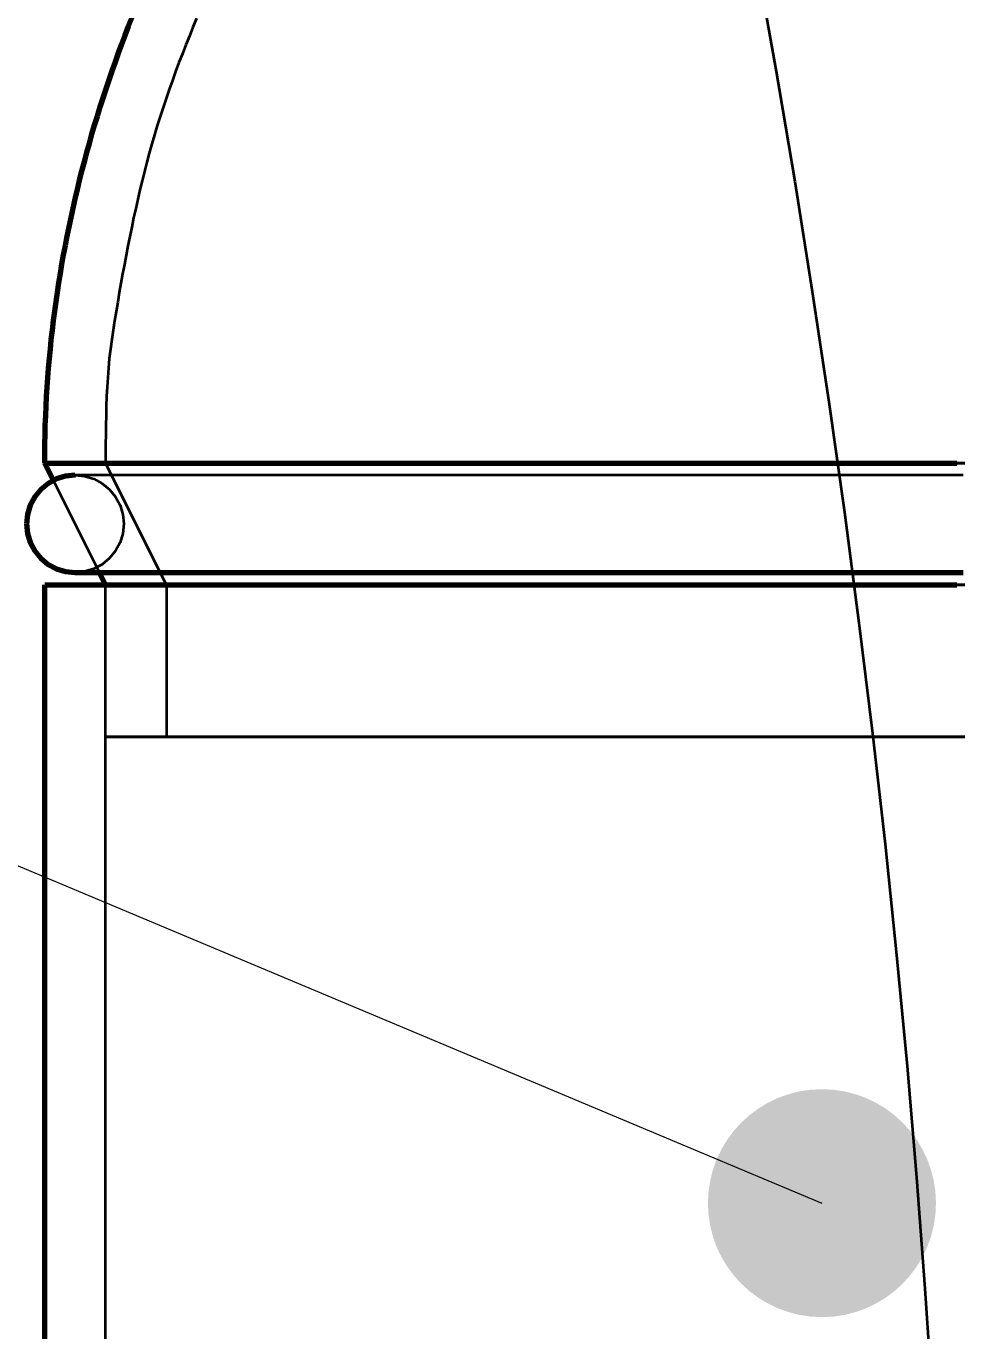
# Model space of a CAD drawing. Header units: millimetres. Extents: x 0 to 2382, y 0 to 420.
# Drawn here: x 145.69 to 150.59, y 285.78 to 292.65 of the extents above; entities that cross this region are included whole.
import ezdxf

# ---------------------------------------------------------------- set-up
doc = ezdxf.new("R2010")
doc.units = ezdxf.units.MM
doc.linetypes.add('IRAM-E-TRAZOS', pattern=[5, 4, -1])
for name, color, linetype, lineweight in [('01-VISIBLE', 7, 'CONTINUOUS', 70), ('02-OCULTA', 4, 'IRAM-E-TRAZOS', 35), ('04-COTA', 3, 'CONTINUOUS', 18), ('08-FINA', 5, 'CONTINUOUS', 18)]:
    doc.layers.add(name, color=color, linetype=linetype, lineweight=lineweight)
doc.styles.add('ISO3098', font='isocpeur.ttf')
doc.dimstyles.new('FLAMA-IRAM', dxfattribs={"dimtxt": 3.5, "dimasz": 3.5, "dimexe": 2, "dimexo": 1.5, "dimgap": 1, "dimtad": 1, "dimdec": 1, "dimtxsty": 'ISO3098', "dimblk": 'IRAM_FLECHA', "dimblk1": 'IRAM_FLECHA', "dimblk2": 'IRAM_FLECHA', "dimcen": 2.5, "dimclrd": 256, "dimclre": 256, "dimclrt": 256, "dimazin": 3, "dimtfac": 1, "dimtmove": 0, "dimatfit": 3, "dimlwd": 18, "dimlwe": 18})

# ---------------------------------------------------------------- blocks, each defined once
blk = doc.blocks.new('IRAM_FLECHA')
blk.add_solid([(0, 0), (-1, 0.125), (-1, -0.125)])

msp = doc.modelspace()

# ---------------------------------------------------------------- hatches: boundary and pattern name
at = {"layer": '08-FINA'}
h = msp.add_hatch(color=7, dxfattribs=at)
h.dxf.hatch_style = 1
edge = h.paths.add_edge_path()
edge.add_arc((149.8808, 286.454), 0.6, 0, 360)

# ---------------------------------------------------------------- linework, layer by layer
at = {"layer": '01-VISIBLE'}
for p, q in [((145.8364, 290.2583), (145.7909, 290.3494)), ((146.1109, 289.7094), (146.0789, 289.7734)), ((145.7909, 263.5347), (145.7909, 289.7094))]:
    msp.add_line(p, q, dxfattribs=at)
for points in [[(145.7909, 290.3494), (145.791, 290.3995), (145.7916, 290.4496), (145.7925, 290.4997), (145.794, 290.5498), (145.7958, 290.5999), (145.7981, 290.65), (145.8007, 290.7), (145.8038, 290.7501), (145.8073, 290.8001), (145.8113, 290.85), (145.8156, 290.9), (145.8204, 290.9499), (145.8255, 290.9997), (145.8311, 291.0495), (145.8371, 291.0993), (145.8435, 291.149), (145.8502, 291.1987), (145.8574, 291.2483), (145.865, 291.2978), (145.873, 291.3473), (145.8814, 291.3967), (145.8902, 291.4461), (145.8994, 291.4954), (145.9089, 291.5446), (145.9189, 291.5937), (145.9292, 291.6427), (145.94, 291.6917), (145.9511, 291.7406), (145.9626, 291.7894), (145.9744, 291.8381), (145.9867, 291.8867), (145.9993, 291.9352), (146.0123, 291.9836), (146.0257, 292.0319), (146.0394, 292.0801), (146.0535, 292.1282), (146.068, 292.1762), (146.0829, 292.2241), (146.0981, 292.2718), (146.1136, 292.3195), (146.1295, 292.367), (146.1458, 292.4144), (146.1624, 292.4617), (146.1794, 292.5089), (146.1967, 292.5559), (146.2143, 292.6028), (146.2323, 292.6496), (146.2507, 292.6962)], [(145.7909, 290.3494), (145.8709, 290.3494), (145.9509, 290.3494), (146.0309, 290.3494), (146.1109, 290.3494), (146.1909, 290.3494), (146.2709, 290.3494), (146.3509, 290.3494), (146.4309, 290.3494), (146.5109, 290.3494), (146.5909, 290.3494), (146.6709, 290.3494), (146.7509, 290.3494), (146.8309, 290.3494), (146.9109, 290.3494), (146.9909, 290.3494), (147.0709, 290.3494), (147.1509, 290.3494), (147.2309, 290.3494), (147.3109, 290.3494), (147.3909, 290.3494), (147.4709, 290.3494), (147.5509, 290.3494), (147.6309, 290.3494), (147.7109, 290.3494), (147.7909, 290.3494), (147.8709, 290.3494), (147.9509, 290.3494), (148.0309, 290.3494), (148.1109, 290.3494), (148.1909, 290.3494), (148.2709, 290.3494), (148.3509, 290.3494), (148.4309, 290.3494), (148.5109, 290.3494), (148.5909, 290.3494), (148.6709, 290.3494), (148.7509, 290.3494), (148.8309, 290.3494), (148.9109, 290.3494), (148.9909, 290.3494), (149.0709, 290.3494), (149.1509, 290.3494), (149.2309, 290.3494), (149.3109, 290.3494), (149.3909, 290.3494), (149.4709, 290.3494), (149.5509, 290.3494), (149.6309, 290.3494), (149.7109, 290.3494), (149.7909, 290.3494), (149.8709, 290.3494), (149.9509, 290.3494), (150.0309, 290.3494), (150.1109, 290.3494), (150.1909, 290.3494), (150.2709, 290.3494), (150.3509, 290.3494), (150.4309, 290.3494), (150.5109, 290.3494), (150.5909, 290.3494)], [(145.9509, 290.2854), (145.9009, 290.2804), (145.8529, 290.2659), (145.8086, 290.2422), (145.7698, 290.2104), (145.738, 290.1716), (145.7143, 290.1273), (145.6998, 290.0793), (145.6949, 290.0294)], [(145.6949, 290.0294), (145.6998, 289.9794), (145.7143, 289.9314), (145.738, 289.8871), (145.7698, 289.8483), (145.8086, 289.8165), (145.8529, 289.7929), (145.9009, 289.7783), (145.9509, 289.7734)], [(145.9509, 289.7734), (146.0301, 289.7734), (146.1093, 289.7734), (146.1885, 289.7734), (146.2677, 289.7734), (146.3469, 289.7734), (146.4261, 289.7734), (146.5053, 289.7734), (146.5845, 289.7734), (146.6637, 289.7734), (146.7429, 289.7734), (146.8221, 289.7734), (146.9013, 289.7734), (146.9805, 289.7734), (147.0597, 289.7734), (147.1389, 289.7734), (147.2181, 289.7734), (147.2973, 289.7734), (147.3765, 289.7734), (147.4557, 289.7734), (147.5349, 289.7734), (147.6141, 289.7734), (147.6933, 289.7734), (147.7725, 289.7734), (147.8517, 289.7734), (147.9309, 289.7734), (148.0101, 289.7734), (148.0893, 289.7734), (148.1685, 289.7734), (148.2477, 289.7734), (148.3269, 289.7734), (148.4061, 289.7734), (148.4853, 289.7734), (148.5645, 289.7734), (148.6437, 289.7734), (148.7229, 289.7734), (148.8021, 289.7734), (148.8813, 289.7734), (148.9605, 289.7734), (149.0397, 289.7734), (149.1189, 289.7734), (149.1981, 289.7734), (149.2773, 289.7734), (149.3565, 289.7734), (149.4357, 289.7734), (149.5149, 289.7734), (149.5941, 289.7734), (149.6733, 289.7734), (149.7525, 289.7734), (149.8317, 289.7734), (149.9109, 289.7734), (149.9901, 289.7734), (150.0693, 289.7734), (150.1485, 289.7734), (150.2277, 289.7734), (150.3069, 289.7734), (150.3861, 289.7734), (150.4653, 289.7734), (150.5445, 289.7734), (150.6237, 289.7734)], [(145.7909, 289.7094), (145.8709, 289.7094), (145.9509, 289.7094), (146.0309, 289.7094), (146.1109, 289.7094), (146.1909, 289.7094), (146.2709, 289.7094), (146.3509, 289.7094), (146.4309, 289.7094), (146.5109, 289.7094), (146.5909, 289.7094), (146.6709, 289.7094), (146.7509, 289.7094), (146.8309, 289.7094), (146.9109, 289.7094), (146.9909, 289.7094), (147.0709, 289.7094), (147.1509, 289.7094), (147.2309, 289.7094), (147.3109, 289.7094), (147.3909, 289.7094), (147.4709, 289.7094), (147.5509, 289.7094), (147.6309, 289.7094), (147.7109, 289.7094), (147.7909, 289.7094), (147.8709, 289.7094), (147.9509, 289.7094), (148.0309, 289.7094), (148.1109, 289.7094), (148.1909, 289.7094), (148.2709, 289.7094), (148.3509, 289.7094), (148.4309, 289.7094), (148.5109, 289.7094), (148.5909, 289.7094), (148.6709, 289.7094), (148.7509, 289.7094), (148.8309, 289.7094), (148.9109, 289.7094), (148.9909, 289.7094), (149.0709, 289.7094), (149.1509, 289.7094), (149.2309, 289.7094), (149.3109, 289.7094), (149.3909, 289.7094), (149.4709, 289.7094), (149.5509, 289.7094), (149.6309, 289.7094), (149.7109, 289.7094), (149.7909, 289.7094), (149.8709, 289.7094), (149.9509, 289.7094), (150.0309, 289.7094), (150.1109, 289.7094), (150.1909, 289.7094), (150.2709, 289.7094), (150.3509, 289.7094), (150.4309, 289.7094), (150.5109, 289.7094), (150.5909, 289.7094)]]:
    msp.add_lwpolyline(points, dxfattribs=at)
at = {"layer": '02-OCULTA'}
for p, q in [((146.4309, 289.7094), (146.1109, 290.3494)), ((146.0789, 289.7734), (145.8364, 290.2583)), ((146.1109, 225.7094), (146.1109, 289.7094)), ((146.1109, 288.9094), (146.1109, 289.7094)), ((146.4309, 289.7094), (146.4309, 288.9094))]:
    msp.add_line(p, q, dxfattribs=at)
for points in [[(149.5361, 292.9881), (149.6395, 292.4107), (149.7375, 291.8322), (149.8301, 291.2528), (149.9173, 290.6725), (149.9991, 290.0914), (150.0756, 289.5095), (150.1468, 288.9268), (150.2126, 288.3434), (150.2731, 287.7594), (150.3284, 287.1749), (150.3783, 286.5898), (150.4229, 286.0042), (150.4623, 285.4182), (150.4964, 284.8319), (150.5253, 284.2453), (150.5489, 283.6584), (150.5673, 283.0713), (150.5804, 282.484), (150.5882, 281.8967), (150.5909, 281.3094)], [(146.5901, 292.6901), (146.5708, 292.6438), (146.5519, 292.5974), (146.5332, 292.5509), (146.515, 292.5043), (146.497, 292.4575), (146.4795, 292.4105), (146.4624, 292.3634), (146.4456, 292.3162), (146.4293, 292.2688), (146.4134, 292.2213), (146.398, 292.1736), (146.383, 292.1258), (146.3685, 292.0778), (146.3545, 292.0297), (146.3411, 291.9814), (146.328, 291.933), (146.3154, 291.8846), (146.3034, 291.8359), (146.2918, 291.7871), (146.2805, 291.7383), (146.2695, 291.6894), (146.2588, 291.6405), (146.2484, 291.5914), (146.2383, 291.5424), (146.2286, 291.4932), (146.2191, 291.444), (146.2099, 291.3947), (146.2008, 291.3454), (146.192, 291.2961), (146.1833, 291.2468), (146.1747, 291.1974), (146.1663, 291.148), (146.1581, 291.0986), (146.1503, 291.0491), (146.1431, 290.9995), (146.1365, 290.9498), (146.1308, 290.9), (146.1261, 290.8501), (146.1222, 290.8002), (146.1191, 290.7501), (146.1167, 290.7001), (146.1149, 290.65), (146.1135, 290.5999), (146.1125, 290.5498), (146.1117, 290.4997), (146.1111, 290.4496), (146.1108, 290.3995), (146.1109, 290.3494)], [(150.5909, 290.3494), (150.5109, 290.3494), (150.4309, 290.3494), (150.3509, 290.3494), (150.2709, 290.3494), (150.1909, 290.3494), (150.1109, 290.3494), (150.0309, 290.3494), (149.9509, 290.3494), (149.8709, 290.3494), (149.7909, 290.3494), (149.7109, 290.3494), (149.6309, 290.3494), (149.5509, 290.3494), (149.4709, 290.3494), (149.3909, 290.3494), (149.3109, 290.3494), (149.2309, 290.3494), (149.1509, 290.3494), (149.0709, 290.3494), (148.9909, 290.3494), (148.9109, 290.3494), (148.8309, 290.3494), (148.7509, 290.3494), (148.6709, 290.3494), (148.5909, 290.3494), (148.5109, 290.3494), (148.4309, 290.3494), (148.3509, 290.3494), (148.2709, 290.3494), (148.1909, 290.3494), (148.1109, 290.3494), (148.0309, 290.3494), (147.9509, 290.3494), (147.8709, 290.3494), (147.7909, 290.3494), (147.7109, 290.3494), (147.6309, 290.3494), (147.5509, 290.3494), (147.4709, 290.3494), (147.3909, 290.3494), (147.3109, 290.3494), (147.2309, 290.3494), (147.1509, 290.3494), (147.0709, 290.3494), (146.9909, 290.3494), (146.9109, 290.3494), (146.8309, 290.3494), (146.7509, 290.3494), (146.6709, 290.3494), (146.5909, 290.3494), (146.5109, 290.3494), (146.4309, 290.3494), (146.3509, 290.3494), (146.2709, 290.3494), (146.1909, 290.3494), (146.1109, 290.3494), (146.0309, 290.3494), (145.9509, 290.3494), (145.8709, 290.3494), (145.7909, 290.3494)], [(150.6581, 290.3494), (150.5797, 290.3494), (150.5013, 290.3494), (150.4229, 290.3494), (150.3445, 290.3494), (150.2661, 290.3494), (150.1877, 290.3494), (150.1093, 290.3494), (150.0309, 290.3494), (149.9525, 290.3494), (149.8741, 290.3494), (149.7957, 290.3494), (149.7173, 290.3494), (149.6389, 290.3494), (149.5605, 290.3494), (149.4821, 290.3494), (149.4037, 290.3494), (149.3253, 290.3494), (149.2469, 290.3494), (149.1685, 290.3494), (149.0901, 290.3494), (149.0117, 290.3494), (148.9333, 290.3494), (148.8549, 290.3494), (148.7765, 290.3494), (148.6981, 290.3494), (148.6197, 290.3494), (148.5413, 290.3494), (148.4629, 290.3494), (148.3845, 290.3494), (148.3061, 290.3494), (148.2277, 290.3494), (148.1493, 290.3494), (148.0709, 290.3494), (147.9925, 290.3494), (147.9141, 290.3494), (147.8357, 290.3494), (147.7573, 290.3494), (147.6789, 290.3494), (147.6005, 290.3494), (147.5221, 290.3494), (147.4437, 290.3494), (147.3653, 290.3494), (147.2869, 290.3494), (147.2085, 290.3494), (147.1301, 290.3494), (147.0517, 290.3494), (146.9733, 290.3494), (146.8949, 290.3494), (146.8165, 290.3494), (146.7381, 290.3494), (146.6597, 290.3494), (146.5813, 290.3494), (146.5029, 290.3494), (146.4245, 290.3494), (146.3461, 290.3494), (146.2677, 290.3494), (146.1893, 290.3494), (146.1109, 290.3494)], [(146.1109, 290.3494), (146.1893, 290.3494), (146.2677, 290.3494), (146.3461, 290.3494), (146.4245, 290.3494), (146.5029, 290.3494), (146.5813, 290.3494), (146.6597, 290.3494), (146.7381, 290.3494), (146.8165, 290.3494), (146.8949, 290.3494), (146.9733, 290.3494), (147.0517, 290.3494), (147.1301, 290.3494), (147.2085, 290.3494), (147.2869, 290.3494), (147.3653, 290.3494), (147.4437, 290.3494), (147.5221, 290.3494), (147.6005, 290.3494), (147.6789, 290.3494), (147.7573, 290.3494), (147.8357, 290.3494), (147.9141, 290.3494), (147.9925, 290.3494), (148.0709, 290.3494), (148.1493, 290.3494), (148.2277, 290.3494), (148.3061, 290.3494), (148.3845, 290.3494), (148.4629, 290.3494), (148.5413, 290.3494), (148.6197, 290.3494), (148.6981, 290.3494), (148.7765, 290.3494), (148.8549, 290.3494), (148.9333, 290.3494), (149.0117, 290.3494), (149.0901, 290.3494), (149.1685, 290.3494), (149.2469, 290.3494), (149.3253, 290.3494), (149.4037, 290.3494), (149.4821, 290.3494), (149.5605, 290.3494), (149.6389, 290.3494), (149.7173, 290.3494), (149.7957, 290.3494), (149.8741, 290.3494), (149.9525, 290.3494), (150.0309, 290.3494), (150.1093, 290.3494), (150.1877, 290.3494), (150.2661, 290.3494), (150.3445, 290.3494), (150.4229, 290.3494), (150.5013, 290.3494), (150.5797, 290.3494), (150.6581, 290.3494)], [(150.6237, 290.2854), (150.5445, 290.2854), (150.4653, 290.2854), (150.3861, 290.2854), (150.3069, 290.2854), (150.2277, 290.2854), (150.1485, 290.2854), (150.0693, 290.2854), (149.9901, 290.2854), (149.9109, 290.2854), (149.8317, 290.2854), (149.7525, 290.2854), (149.6733, 290.2854), (149.5941, 290.2854), (149.5149, 290.2854), (149.4357, 290.2854), (149.3565, 290.2854), (149.2773, 290.2854), (149.1981, 290.2854), (149.1189, 290.2854), (149.0397, 290.2854), (148.9605, 290.2854), (148.8813, 290.2854), (148.8021, 290.2854), (148.7229, 290.2854), (148.6437, 290.2854), (148.5645, 290.2854), (148.4853, 290.2854), (148.4061, 290.2854), (148.3269, 290.2854), (148.2477, 290.2854), (148.1685, 290.2854), (148.0893, 290.2854), (148.0101, 290.2854), (147.9309, 290.2854), (147.8517, 290.2854), (147.7725, 290.2854), (147.6933, 290.2854), (147.6141, 290.2854), (147.5349, 290.2854), (147.4557, 290.2854), (147.3765, 290.2854), (147.2973, 290.2854), (147.2181, 290.2854), (147.1389, 290.2854), (147.0597, 290.2854), (146.9805, 290.2854), (146.9013, 290.2854), (146.8221, 290.2854), (146.7429, 290.2854), (146.6637, 290.2854), (146.5845, 290.2854), (146.5053, 290.2854), (146.4261, 290.2854), (146.3469, 290.2854), (146.2677, 290.2854), (146.1885, 290.2854), (146.1093, 290.2854), (146.0301, 290.2854), (145.9509, 290.2854)], [(150.6237, 290.2854), (150.5445, 290.2854), (150.4653, 290.2854), (150.3861, 290.2854), (150.3069, 290.2854), (150.2277, 290.2854), (150.1485, 290.2854), (150.0693, 290.2854), (149.9901, 290.2854), (149.9109, 290.2854), (149.8317, 290.2854), (149.7525, 290.2854), (149.6733, 290.2854), (149.5941, 290.2854), (149.5149, 290.2854), (149.4357, 290.2854), (149.3565, 290.2854), (149.2773, 290.2854), (149.1981, 290.2854), (149.1189, 290.2854), (149.0397, 290.2854), (148.9605, 290.2854), (148.8813, 290.2854), (148.8021, 290.2854), (148.7229, 290.2854), (148.6437, 290.2854), (148.5645, 290.2854), (148.4853, 290.2854), (148.4061, 290.2854), (148.3269, 290.2854), (148.2477, 290.2854), (148.1685, 290.2854), (148.0893, 290.2854), (148.0101, 290.2854), (147.9309, 290.2854), (147.8517, 290.2854), (147.7725, 290.2854), (147.6933, 290.2854), (147.6141, 290.2854), (147.5349, 290.2854), (147.4557, 290.2854), (147.3765, 290.2854), (147.2973, 290.2854), (147.2181, 290.2854), (147.1389, 290.2854), (147.0597, 290.2854), (146.9805, 290.2854), (146.9013, 290.2854), (146.8221, 290.2854), (146.7429, 290.2854), (146.6637, 290.2854), (146.5845, 290.2854), (146.5053, 290.2854), (146.4261, 290.2854), (146.3469, 290.2854), (146.2677, 290.2854), (146.1885, 290.2854), (146.1093, 290.2854), (146.0301, 290.2854), (145.9509, 290.2854)], [(145.9509, 290.2854), (146.0008, 290.2804), (146.0488, 290.2659), (146.0931, 290.2422), (146.1319, 290.2104), (146.1637, 290.1716), (146.1874, 290.1273), (146.2019, 290.0793), (146.2069, 290.0294), (146.2019, 289.9794), (146.1874, 289.9314), (146.1637, 289.8871), (146.1319, 289.8483), (146.0931, 289.8165), (146.0488, 289.7929), (146.0008, 289.7783), (145.9509, 289.7734)], [(145.9509, 289.7734), (146.0301, 289.7734), (146.1093, 289.7734), (146.1885, 289.7734), (146.2677, 289.7734), (146.3469, 289.7734), (146.4261, 289.7734), (146.5053, 289.7734), (146.5845, 289.7734), (146.6637, 289.7734), (146.7429, 289.7734), (146.8221, 289.7734), (146.9013, 289.7734), (146.9805, 289.7734), (147.0597, 289.7734), (147.1389, 289.7734), (147.2181, 289.7734), (147.2973, 289.7734), (147.3765, 289.7734), (147.4557, 289.7734), (147.5349, 289.7734), (147.6141, 289.7734), (147.6933, 289.7734), (147.7725, 289.7734), (147.8517, 289.7734), (147.9309, 289.7734), (148.0101, 289.7734), (148.0893, 289.7734), (148.1685, 289.7734), (148.2477, 289.7734), (148.3269, 289.7734), (148.4061, 289.7734), (148.4853, 289.7734), (148.5645, 289.7734), (148.6437, 289.7734), (148.7229, 289.7734), (148.8021, 289.7734), (148.8813, 289.7734), (148.9605, 289.7734), (149.0397, 289.7734), (149.1189, 289.7734), (149.1981, 289.7734), (149.2773, 289.7734), (149.3565, 289.7734), (149.4357, 289.7734), (149.5149, 289.7734), (149.5941, 289.7734), (149.6733, 289.7734), (149.7525, 289.7734), (149.8317, 289.7734), (149.9109, 289.7734), (149.9901, 289.7734), (150.0693, 289.7734), (150.1485, 289.7734), (150.2277, 289.7734), (150.3069, 289.7734), (150.3861, 289.7734), (150.4653, 289.7734), (150.5445, 289.7734), (150.6237, 289.7734)], [(150.5909, 289.7094), (150.5109, 289.7094), (150.4309, 289.7094), (150.3509, 289.7094), (150.2709, 289.7094), (150.1909, 289.7094), (150.1109, 289.7094), (150.0309, 289.7094), (149.9509, 289.7094), (149.8709, 289.7094), (149.7909, 289.7094), (149.7109, 289.7094), (149.6309, 289.7094), (149.5509, 289.7094), (149.4709, 289.7094), (149.3909, 289.7094), (149.3109, 289.7094), (149.2309, 289.7094), (149.1509, 289.7094), (149.0709, 289.7094), (148.9909, 289.7094), (148.9109, 289.7094), (148.8309, 289.7094), (148.7509, 289.7094), (148.6709, 289.7094), (148.5909, 289.7094), (148.5109, 289.7094), (148.4309, 289.7094), (148.3509, 289.7094), (148.2709, 289.7094), (148.1909, 289.7094), (148.1109, 289.7094), (148.0309, 289.7094), (147.9509, 289.7094), (147.8709, 289.7094), (147.7909, 289.7094), (147.7109, 289.7094), (147.6309, 289.7094), (147.5509, 289.7094), (147.4709, 289.7094), (147.3909, 289.7094), (147.3109, 289.7094), (147.2309, 289.7094), (147.1509, 289.7094), (147.0709, 289.7094), (146.9909, 289.7094), (146.9109, 289.7094), (146.8309, 289.7094), (146.7509, 289.7094), (146.6709, 289.7094), (146.5909, 289.7094), (146.5109, 289.7094), (146.4309, 289.7094), (146.3509, 289.7094), (146.2709, 289.7094), (146.1909, 289.7094), (146.1109, 289.7094), (146.0309, 289.7094), (145.9509, 289.7094), (145.8709, 289.7094), (145.7909, 289.7094)], [(150.6581, 289.7094), (150.5797, 289.7094), (150.5013, 289.7094), (150.4229, 289.7094), (150.3445, 289.7094), (150.2661, 289.7094), (150.1877, 289.7094), (150.1093, 289.7094), (150.0309, 289.7094), (149.9525, 289.7094), (149.8741, 289.7094), (149.7957, 289.7094), (149.7173, 289.7094), (149.6389, 289.7094), (149.5605, 289.7094), (149.4821, 289.7094), (149.4037, 289.7094), (149.3253, 289.7094), (149.2469, 289.7094), (149.1685, 289.7094), (149.0901, 289.7094), (149.0117, 289.7094), (148.9333, 289.7094), (148.8549, 289.7094), (148.7765, 289.7094), (148.6981, 289.7094), (148.6197, 289.7094), (148.5413, 289.7094), (148.4629, 289.7094), (148.3845, 289.7094), (148.3061, 289.7094), (148.2277, 289.7094), (148.1493, 289.7094), (148.0709, 289.7094), (147.9925, 289.7094), (147.9141, 289.7094), (147.8357, 289.7094), (147.7573, 289.7094), (147.6789, 289.7094), (147.6005, 289.7094), (147.5221, 289.7094), (147.4437, 289.7094), (147.3653, 289.7094), (147.2869, 289.7094), (147.2085, 289.7094), (147.1301, 289.7094), (147.0517, 289.7094), (146.9733, 289.7094), (146.8949, 289.7094), (146.8165, 289.7094), (146.7381, 289.7094), (146.6597, 289.7094), (146.5813, 289.7094), (146.5029, 289.7094), (146.4245, 289.7094), (146.3461, 289.7094), (146.2677, 289.7094), (146.1893, 289.7094), (146.1109, 289.7094)], [(146.1109, 289.7094), (146.1893, 289.7094), (146.2677, 289.7094), (146.3461, 289.7094), (146.4245, 289.7094), (146.5029, 289.7094), (146.5813, 289.7094), (146.6597, 289.7094), (146.7381, 289.7094), (146.8165, 289.7094), (146.8949, 289.7094), (146.9733, 289.7094), (147.0517, 289.7094), (147.1301, 289.7094), (147.2085, 289.7094), (147.2869, 289.7094), (147.3653, 289.7094), (147.4437, 289.7094), (147.5221, 289.7094), (147.6005, 289.7094), (147.6789, 289.7094), (147.7573, 289.7094), (147.8357, 289.7094), (147.9141, 289.7094), (147.9925, 289.7094), (148.0709, 289.7094), (148.1493, 289.7094), (148.2277, 289.7094), (148.3061, 289.7094), (148.3845, 289.7094), (148.4629, 289.7094), (148.5413, 289.7094), (148.6197, 289.7094), (148.6981, 289.7094), (148.7765, 289.7094), (148.8549, 289.7094), (148.9333, 289.7094), (149.0117, 289.7094), (149.0901, 289.7094), (149.1685, 289.7094), (149.2469, 289.7094), (149.3253, 289.7094), (149.4037, 289.7094), (149.4821, 289.7094), (149.5605, 289.7094), (149.6389, 289.7094), (149.7173, 289.7094), (149.7957, 289.7094), (149.8741, 289.7094), (149.9525, 289.7094), (150.0309, 289.7094), (150.1093, 289.7094), (150.1877, 289.7094), (150.2661, 289.7094), (150.3445, 289.7094), (150.4229, 289.7094), (150.5013, 289.7094), (150.5797, 289.7094), (150.6581, 289.7094)], [(150.6581, 289.7094), (150.5797, 289.7094), (150.5013, 289.7094), (150.4229, 289.7094), (150.3445, 289.7094), (150.2661, 289.7094), (150.1877, 289.7094), (150.1093, 289.7094), (150.0309, 289.7094), (149.9525, 289.7094), (149.8741, 289.7094), (149.7957, 289.7094), (149.7173, 289.7094), (149.6389, 289.7094), (149.5605, 289.7094), (149.4821, 289.7094), (149.4037, 289.7094), (149.3253, 289.7094), (149.2469, 289.7094), (149.1685, 289.7094), (149.0901, 289.7094), (149.0117, 289.7094), (148.9333, 289.7094), (148.8549, 289.7094), (148.7765, 289.7094), (148.6981, 289.7094), (148.6197, 289.7094), (148.5413, 289.7094), (148.4629, 289.7094), (148.3845, 289.7094), (148.3061, 289.7094), (148.2277, 289.7094), (148.1493, 289.7094), (148.0709, 289.7094), (147.9925, 289.7094), (147.9141, 289.7094), (147.8357, 289.7094), (147.7573, 289.7094), (147.6789, 289.7094), (147.6005, 289.7094), (147.5221, 289.7094), (147.4437, 289.7094), (147.3653, 289.7094), (147.2869, 289.7094), (147.2085, 289.7094), (147.1301, 289.7094), (147.0517, 289.7094), (146.9733, 289.7094), (146.8949, 289.7094), (146.8165, 289.7094), (146.7381, 289.7094), (146.6597, 289.7094), (146.5813, 289.7094), (146.5029, 289.7094), (146.4245, 289.7094), (146.3461, 289.7094), (146.2677, 289.7094), (146.1893, 289.7094), (146.1109, 289.7094)], [(146.1109, 289.7094), (146.1893, 289.7094), (146.2677, 289.7094), (146.3461, 289.7094), (146.4245, 289.7094), (146.5029, 289.7094), (146.5813, 289.7094), (146.6597, 289.7094), (146.7381, 289.7094), (146.8165, 289.7094), (146.8949, 289.7094), (146.9733, 289.7094), (147.0517, 289.7094), (147.1301, 289.7094), (147.2085, 289.7094), (147.2869, 289.7094), (147.3653, 289.7094), (147.4437, 289.7094), (147.5221, 289.7094), (147.6005, 289.7094), (147.6789, 289.7094), (147.7573, 289.7094), (147.8357, 289.7094), (147.9141, 289.7094), (147.9925, 289.7094), (148.0709, 289.7094), (148.1493, 289.7094), (148.2277, 289.7094), (148.3061, 289.7094), (148.3845, 289.7094), (148.4629, 289.7094), (148.5413, 289.7094), (148.6197, 289.7094), (148.6981, 289.7094), (148.7765, 289.7094), (148.8549, 289.7094), (148.9333, 289.7094), (149.0117, 289.7094), (149.0901, 289.7094), (149.1685, 289.7094), (149.2469, 289.7094), (149.3253, 289.7094), (149.4037, 289.7094), (149.4821, 289.7094), (149.5605, 289.7094), (149.6389, 289.7094), (149.7173, 289.7094), (149.7957, 289.7094), (149.8741, 289.7094), (149.9525, 289.7094), (150.0309, 289.7094), (150.1093, 289.7094), (150.1877, 289.7094), (150.2661, 289.7094), (150.3445, 289.7094), (150.4229, 289.7094), (150.5013, 289.7094), (150.5797, 289.7094), (150.6581, 289.7094)], [(150.6549, 289.7094), (150.5781, 289.7094), (150.5013, 289.7094), (150.4245, 289.7094), (150.3477, 289.7094), (150.2709, 289.7094), (150.1941, 289.7094), (150.1173, 289.7094), (150.0405, 289.7094), (149.9637, 289.7094), (149.8869, 289.7094), (149.8101, 289.7094), (149.7333, 289.7094), (149.6565, 289.7094), (149.5797, 289.7094), (149.5029, 289.7094), (149.4261, 289.7094), (149.3493, 289.7094), (149.2725, 289.7094), (149.1957, 289.7094), (149.1189, 289.7094), (149.0421, 289.7094), (148.9653, 289.7094), (148.8885, 289.7094), (148.8117, 289.7094), (148.7349, 289.7094), (148.6581, 289.7094), (148.5813, 289.7094), (148.5045, 289.7094), (148.4277, 289.7094), (148.3509, 289.7094), (148.2741, 289.7094), (148.1973, 289.7094), (148.1205, 289.7094), (148.0437, 289.7094), (147.9669, 289.7094), (147.8901, 289.7094), (147.8133, 289.7094), (147.7365, 289.7094), (147.6597, 289.7094), (147.5829, 289.7094), (147.5061, 289.7094), (147.4293, 289.7094), (147.3525, 289.7094), (147.2757, 289.7094), (147.1989, 289.7094), (147.1221, 289.7094), (147.0453, 289.7094), (146.9685, 289.7094), (146.8917, 289.7094), (146.8149, 289.7094), (146.7381, 289.7094), (146.6613, 289.7094), (146.5845, 289.7094), (146.5077, 289.7094), (146.4309, 289.7094)], [(146.4309, 289.7094), (146.5077, 289.7094), (146.5845, 289.7094), (146.6613, 289.7094), (146.7381, 289.7094), (146.8149, 289.7094), (146.8917, 289.7094), (146.9685, 289.7094), (147.0453, 289.7094), (147.1221, 289.7094), (147.1989, 289.7094), (147.2757, 289.7094), (147.3525, 289.7094), (147.4293, 289.7094), (147.5061, 289.7094), (147.5829, 289.7094), (147.6597, 289.7094), (147.7365, 289.7094), (147.8133, 289.7094), (147.8901, 289.7094), (147.9669, 289.7094), (148.0437, 289.7094), (148.1205, 289.7094), (148.1973, 289.7094), (148.2741, 289.7094), (148.3509, 289.7094), (148.4277, 289.7094), (148.5045, 289.7094), (148.5813, 289.7094), (148.6581, 289.7094), (148.7349, 289.7094), (148.8117, 289.7094), (148.8885, 289.7094), (148.9653, 289.7094), (149.0421, 289.7094), (149.1189, 289.7094), (149.1957, 289.7094), (149.2725, 289.7094), (149.3493, 289.7094), (149.4261, 289.7094), (149.5029, 289.7094), (149.5797, 289.7094), (149.6565, 289.7094), (149.7333, 289.7094), (149.8101, 289.7094), (149.8869, 289.7094), (149.9637, 289.7094), (150.0405, 289.7094), (150.1173, 289.7094), (150.1941, 289.7094), (150.2709, 289.7094), (150.3477, 289.7094), (150.4245, 289.7094), (150.5013, 289.7094), (150.5781, 289.7094), (150.6549, 289.7094)], [(150.6581, 288.9094), (150.5797, 288.9094), (150.5013, 288.9094), (150.4229, 288.9094), (150.3445, 288.9094), (150.2661, 288.9094), (150.1877, 288.9094), (150.1093, 288.9094), (150.0309, 288.9094), (149.9525, 288.9094), (149.8741, 288.9094), (149.7957, 288.9094), (149.7173, 288.9094), (149.6389, 288.9094), (149.5605, 288.9094), (149.4821, 288.9094), (149.4037, 288.9094), (149.3253, 288.9094), (149.2469, 288.9094), (149.1685, 288.9094), (149.0901, 288.9094), (149.0117, 288.9094), (148.9333, 288.9094), (148.8549, 288.9094), (148.7765, 288.9094), (148.6981, 288.9094), (148.6197, 288.9094), (148.5413, 288.9094), (148.4629, 288.9094), (148.3845, 288.9094), (148.3061, 288.9094), (148.2277, 288.9094), (148.1493, 288.9094), (148.0709, 288.9094), (147.9925, 288.9094), (147.9141, 288.9094), (147.8357, 288.9094), (147.7573, 288.9094), (147.6789, 288.9094), (147.6005, 288.9094), (147.5221, 288.9094), (147.4437, 288.9094), (147.3653, 288.9094), (147.2869, 288.9094), (147.2085, 288.9094), (147.1301, 288.9094), (147.0517, 288.9094), (146.9733, 288.9094), (146.8949, 288.9094), (146.8165, 288.9094), (146.7381, 288.9094), (146.6597, 288.9094), (146.5813, 288.9094), (146.5029, 288.9094), (146.4245, 288.9094), (146.3461, 288.9094), (146.2677, 288.9094), (146.1893, 288.9094), (146.1109, 288.9094)], [(146.1109, 288.9094), (146.1893, 288.9094), (146.2677, 288.9094), (146.3461, 288.9094), (146.4245, 288.9094), (146.5029, 288.9094), (146.5813, 288.9094), (146.6597, 288.9094), (146.7381, 288.9094), (146.8165, 288.9094), (146.8949, 288.9094), (146.9733, 288.9094), (147.0517, 288.9094), (147.1301, 288.9094), (147.2085, 288.9094), (147.2869, 288.9094), (147.3653, 288.9094), (147.4437, 288.9094), (147.5221, 288.9094), (147.6005, 288.9094), (147.6789, 288.9094), (147.7573, 288.9094), (147.8357, 288.9094), (147.9141, 288.9094), (147.9925, 288.9094), (148.0709, 288.9094), (148.1493, 288.9094), (148.2277, 288.9094), (148.3061, 288.9094), (148.3845, 288.9094), (148.4629, 288.9094), (148.5413, 288.9094), (148.6197, 288.9094), (148.6981, 288.9094), (148.7765, 288.9094), (148.8549, 288.9094), (148.9333, 288.9094), (149.0117, 288.9094), (149.0901, 288.9094), (149.1685, 288.9094), (149.2469, 288.9094), (149.3253, 288.9094), (149.4037, 288.9094), (149.4821, 288.9094), (149.5605, 288.9094), (149.6389, 288.9094), (149.7173, 288.9094), (149.7957, 288.9094), (149.8741, 288.9094), (149.9525, 288.9094), (150.0309, 288.9094), (150.1093, 288.9094), (150.1877, 288.9094), (150.2661, 288.9094), (150.3445, 288.9094), (150.4229, 288.9094), (150.5013, 288.9094), (150.5797, 288.9094), (150.6581, 288.9094)], [(150.6549, 288.9094), (150.5781, 288.9094), (150.5013, 288.9094), (150.4245, 288.9094), (150.3477, 288.9094), (150.2709, 288.9094), (150.1941, 288.9094), (150.1173, 288.9094), (150.0405, 288.9094), (149.9637, 288.9094), (149.8869, 288.9094), (149.8101, 288.9094), (149.7333, 288.9094), (149.6565, 288.9094), (149.5797, 288.9094), (149.5029, 288.9094), (149.4261, 288.9094), (149.3493, 288.9094), (149.2725, 288.9094), (149.1957, 288.9094), (149.1189, 288.9094), (149.0421, 288.9094), (148.9653, 288.9094), (148.8885, 288.9094), (148.8117, 288.9094), (148.7349, 288.9094), (148.6581, 288.9094), (148.5813, 288.9094), (148.5045, 288.9094), (148.4277, 288.9094), (148.3509, 288.9094), (148.2741, 288.9094), (148.1973, 288.9094), (148.1205, 288.9094), (148.0437, 288.9094), (147.9669, 288.9094), (147.8901, 288.9094), (147.8133, 288.9094), (147.7365, 288.9094), (147.6597, 288.9094), (147.5829, 288.9094), (147.5061, 288.9094), (147.4293, 288.9094), (147.3525, 288.9094), (147.2757, 288.9094), (147.1989, 288.9094), (147.1221, 288.9094), (147.0453, 288.9094), (146.9685, 288.9094), (146.8917, 288.9094), (146.8149, 288.9094), (146.7381, 288.9094), (146.6613, 288.9094), (146.5845, 288.9094), (146.5077, 288.9094), (146.4309, 288.9094)], [(146.4309, 288.9094), (146.5077, 288.9094), (146.5845, 288.9094), (146.6613, 288.9094), (146.7381, 288.9094), (146.8149, 288.9094), (146.8917, 288.9094), (146.9685, 288.9094), (147.0453, 288.9094), (147.1221, 288.9094), (147.1989, 288.9094), (147.2757, 288.9094), (147.3525, 288.9094), (147.4293, 288.9094), (147.5061, 288.9094), (147.5829, 288.9094), (147.6597, 288.9094), (147.7365, 288.9094), (147.8133, 288.9094), (147.8901, 288.9094), (147.9669, 288.9094), (148.0437, 288.9094), (148.1205, 288.9094), (148.1973, 288.9094), (148.2741, 288.9094), (148.3509, 288.9094), (148.4277, 288.9094), (148.5045, 288.9094), (148.5813, 288.9094), (148.6581, 288.9094), (148.7349, 288.9094), (148.8117, 288.9094), (148.8885, 288.9094), (148.9653, 288.9094), (149.0421, 288.9094), (149.1189, 288.9094), (149.1957, 288.9094), (149.2725, 288.9094), (149.3493, 288.9094), (149.4261, 288.9094), (149.5029, 288.9094), (149.5797, 288.9094), (149.6565, 288.9094), (149.7333, 288.9094), (149.8101, 288.9094), (149.8869, 288.9094), (149.9637, 288.9094), (150.0405, 288.9094), (150.1173, 288.9094), (150.1941, 288.9094), (150.2709, 288.9094), (150.3477, 288.9094), (150.4245, 288.9094), (150.5013, 288.9094), (150.5781, 288.9094), (150.6549, 288.9094)]]:
    msp.add_lwpolyline(points, dxfattribs=at)
at = {"layer": '08-FINA'}
msp.add_line((110.0791, 303.1612), (149.8808, 286.454), dxfattribs=at)

# ---------------------------------------------------------------- dimensions: what is measured, and where the dimension line sits
at = {"layer": '04-COTA'}
msp.add_linear_dim(base=(126.3909, 212.2094), p1=(145.7909, 212.2094), p2=(158.7909, 303.5963), angle=90, dimstyle='FLAMA-IRAM', override={"dimlfac": 10}, dxfattribs=at).render()

doc.saveas('drawing.dxf')
